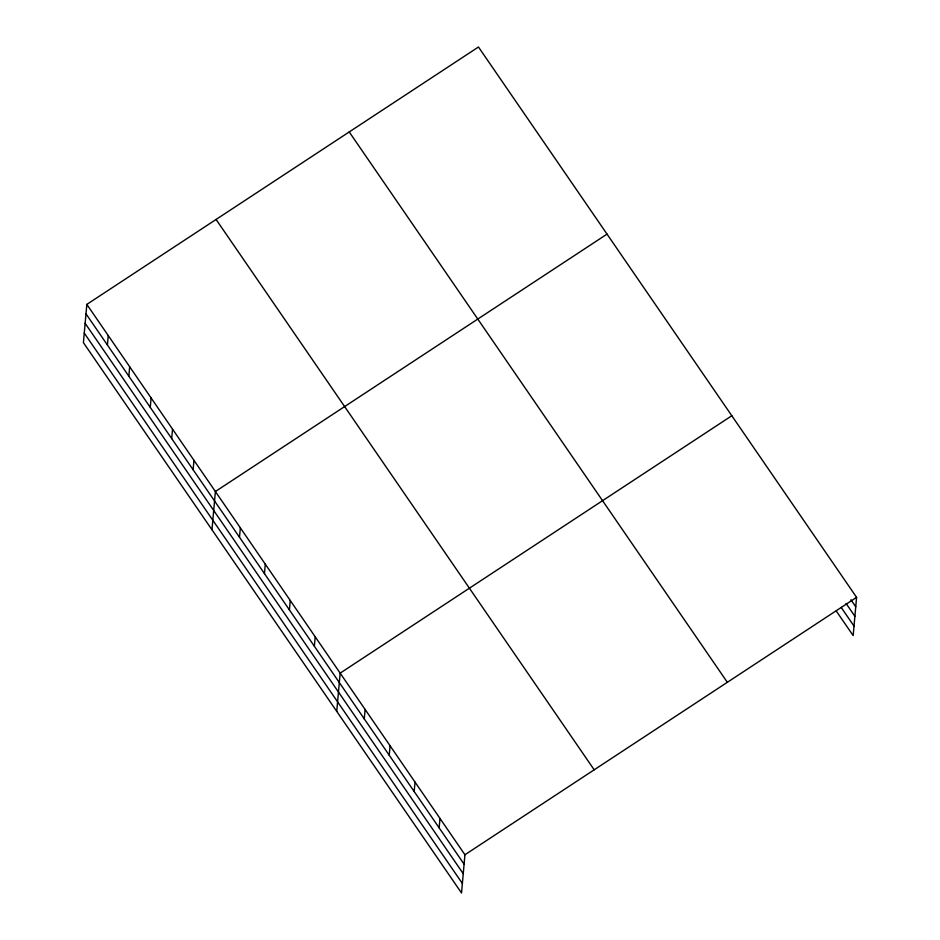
<?xml version="1.0" encoding="UTF-8"?>
<svg xmlns="http://www.w3.org/2000/svg" width="940" height="940" viewBox="0 0 940 940"><rect width="100%" height="100%" fill="white"/><g stroke="black" fill="none" stroke-linecap="round" stroke-linejoin="round"><path stroke-width="1.41" d="M86.833 304.396L83.413 342.642L461.528 893L464.936 854.754L86.833 304.396L478.472 47L856.587 597.358L853.168 635.605L836.259 611M107.419 345.004L108.253 335.58M128.839 376.188L129.685 366.764M150.271 407.373L151.105 397.949M171.691 438.569L172.537 429.134M193.123 469.753L193.957 460.33M211.97 529.761L215.389 491.514L607.029 234.119M239.5 537.257L240.346 527.834M264.457 573.588L265.291 564.164M289.414 609.907L290.249 600.484M314.371 646.238L315.206 636.803M336.743 711.38L340.163 673.134L731.814 415.738M364.274 718.877L365.12 709.453M389.231 755.208L390.077 745.784M414.188 791.527L415.022 782.104M439.145 827.858L439.979 818.423M464.936 854.754L856.587 597.358M850.911 599.755L855.741 606.782M846.035 603.409L854.895 616.299M841.136 607.346L854.014 626.099M349.234 131.941L727.337 682.299M216.071 219.455L594.186 769.813M85.987 313.819L464.09 864.177M85.141 323.325L463.244 873.683M84.271 333.124L462.374 883.482"/></g></svg>
